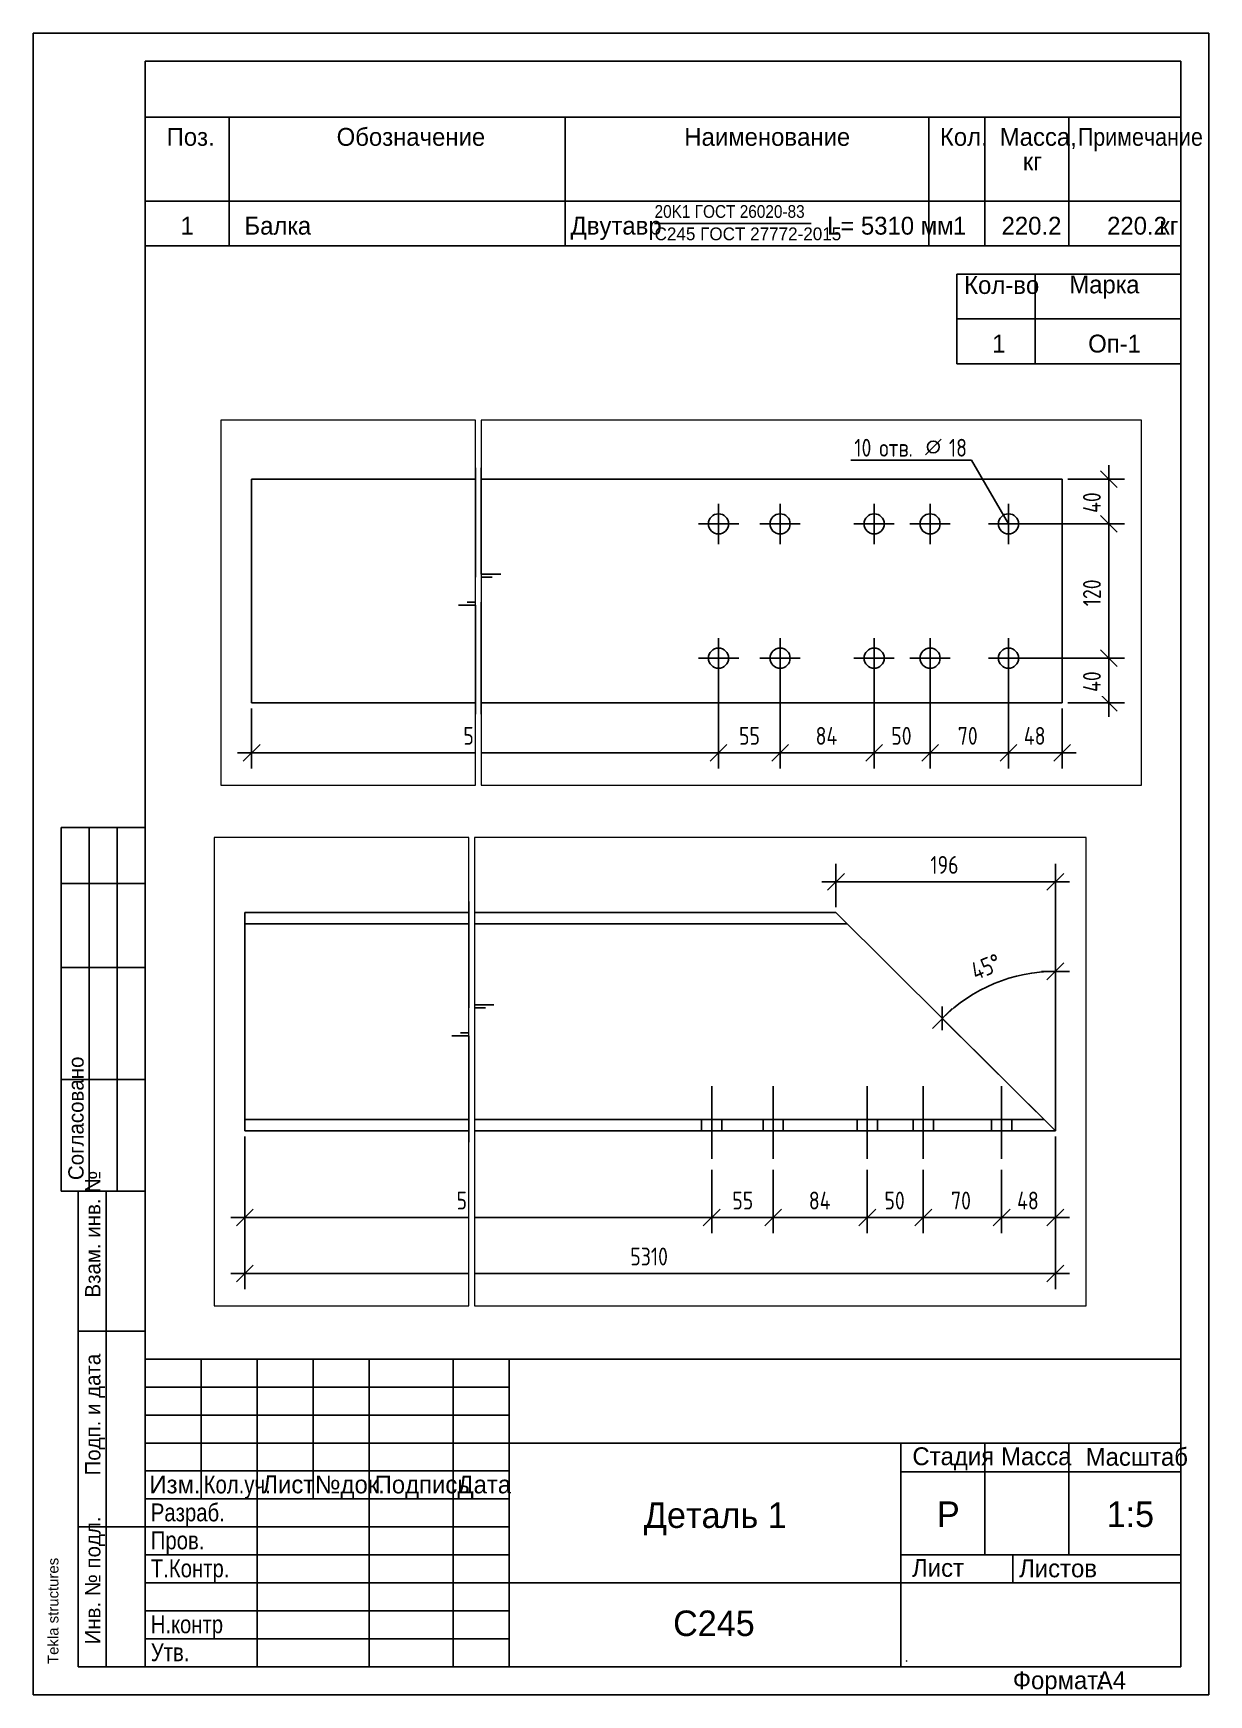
# Paper-space layout 'Layout1' of a CAD drawing. Header units: millimetres. Extents: x 0 to 210, y 0 to 297.
# The model-space entities are those that its viewports show. They can reach past a viewport. Long polylines and large blocks are cut down to what shows.
import ezdxf

# ---------------------------------------------------------------- set-up
doc = ezdxf.new("R2010")
doc.units = ezdxf.units.MM
for name, color, linetype in [('1', 7, 'Continuous'), ('11', 7, 'Continuous'), ('12', 7, 'Continuous'), ('17', 7, 'Continuous'), ('19', 7, 'Continuous'), ('20', 7, 'Continuous')]:
    doc.layers.add(name, color=color, linetype=linetype)
doc.layers.add('Viewport layer', color=7, linetype='Continuous', plot=False)
doc.styles.add('Arial', font='ARIAL.TTF', dxfattribs={"height": 0.2})
doc.styles.add('GOST type A', font='', dxfattribs={"height": 0.2})
doc.styles.add('GOST type A Tekla', font='TEKLA%20GOST%202.304-81%20TYPE%20A.TTF', dxfattribs={"height": 0.2})
doc.styles.get('GOST type A').set_extended_font_data('GOST type A')
picture_1 = doc.add_image_def('image1.png', size_in_pixel=(1, 1))

msp = doc.modelspace()

# ---------------------------------------------------------------- linework, layer by layer
at = {"layer": '1'}
for p, q in [((227.5, 361.5), (227.5, 266.5)), ((4818.5, 361.5), (4818.5, 269)), ((27.5, 156.5), (27.5, 351.5)), ((227.5, 351.5), (27.5, 351.5)), ((5141.5, 351.5), (4818.5, 351.5)), ((5337.5, 156.5), (5141.5, 351.5)), ((227.5, 341.5), (27.5, 341.5)), ((5151.6, 341.5), (4818.5, 341.5)), ((11419.7, 283.6), (11419.7, 186.1)), ((16010.8, 283.6), (16010.8, 188.6)), ((4836, 269), (220, 244)), ((4818.5, 269), (4836, 269)), ((11219.8, 273.6), (11419.8, 273.6)), ((11219.8, 73.6), (11219.8, 273.6)), ((16010.8, 273.6), (16529.8, 273.6)), ((16529.8, 73.6), (16529.8, 273.6)), ((4828.5, 266.5), (212.5, 241.5)), ((227.5, 266.5), (4828.5, 266.5)), ((212.5, 241.5), (227.5, 241.5)), ((220, 244), (4818.5, 244)), ((227.5, 241.5), (227.5, 146.5)), ((4818.5, 244), (4818.5, 146.5)), ((16020.7, 186.1), (11404.7, 161.1)), ((16028.3, 188.6), (11412.3, 163.6)), ((11419.7, 186.1), (16020.7, 186.1)), ((16010.8, 188.6), (16028.3, 188.6)), ((227.5, 166.5), (27.5, 166.5)), ((5327.4, 166.5), (4818.5, 166.5)), ((11412.3, 163.6), (16010.8, 163.6)), ((16010.8, 163.6), (16010.8, 63.6)), ((227.5, 156.5), (27.5, 156.5)), ((5337.5, 156.5), (4818.5, 156.5)), ((11404.7, 161.1), (11419.7, 161.1)), ((11419.7, 161.1), (11419.7, 63.6)), ((11219.8, 73.6), (11419.8, 73.6)), ((16010.8, 73.6), (16529.8, 73.6))]:
    msp.add_line(p, q, dxfattribs=at)
at = {"layer": '17'}
for p, q in [((16407.6, 295.4), (16421.6, 309.4)), ((16341.1, 290.7), (16448.7, 290.7)), ((16481.8, 233.6), (16448.7, 290.7))]:
    msp.add_line(p, q, dxfattribs=at)
msp.add_circle((16414.6, 302.4), 5.25, dxfattribs=at)
at = {"layer": '19'}
for p, q in [((5149, 386.5), (5134, 371.5)), ((5141.5, 356.5), (5141.5, 395)), ((5330, 371.5), (5345, 386.5)), ((5337.5, 161.5), (5337.5, 395)), ((5154, 379), (5129, 379)), ((5141.5, 379), (5134, 379)), ((5141.5, 379), (5337.5, 379)), ((5325, 379), (5350, 379)), ((5337.5, 379), (5345, 379)), ((5325, 299), (5350, 299)), ((5330, 291.5), (5345, 306.5)), ((5337.5, 299), (5337.5, 156.5)), ((16571.5, 286.1), (16571.5, 261.1)), ((5236.5, 267.6), (5236.5, 246.4)), ((16534.8, 273.6), (16585.5, 273.6)), ((16564, 281.1), (16579, 266.1)), ((16571.5, 233.6), (16571.5, 273.6)), ((5245.3, 265.9), (5227.7, 248.1)), ((5334, 160), (5236.5, 257)), ((5236.5, 257), (5337.5, 156.5)), ((16579, 226.1), (16564, 241.1)), ((16571.5, 221.1), (16571.5, 246.1)), ((16486.8, 233.6), (16585.5, 233.6)), ((27.5, 151.5), (27.5, 65)), ((27.5, 151.5), (27.5, 15)), ((5337.5, 151.5), (5337.5, 65)), ((5337.5, 151.5), (5337.5, 15)), ((5030.5, 121.5), (5030.5, 65)), ((5030.5, 121.5), (5030.5, 65)), ((5085.5, 121.5), (5085.5, 65)), ((5085.5, 121.5), (5085.5, 65)), ((5169.5, 121.5), (5169.5, 65)), ((5169.5, 121.5), (5169.5, 65)), ((5219.5, 121.5), (5219.5, 65)), ((5219.5, 121.5), (5219.5, 65)), ((5289.5, 121.5), (5289.5, 65)), ((5289.5, 121.5), (5289.5, 65)), ((16564, 121.1), (16579, 106.1)), ((16564, 121.1), (16579, 106.1)), ((16571.5, 126.1), (16571.5, 101.1)), ((16571.5, 126.1), (16571.5, 101.1)), ((16222.8, 108.6), (16222.8, 15)), ((16222.8, 108.6), (16222.8, 15)), ((16277.8, 108.6), (16277.8, 15)), ((16277.8, 108.6), (16277.8, 15)), ((16361.8, 108.6), (16361.8, 15)), ((16361.8, 108.6), (16361.8, 15)), ((16411.8, 108.6), (16411.8, 15)), ((16411.8, 108.6), (16411.8, 15)), ((16481.8, 108.6), (16481.8, 15)), ((16481.8, 108.6), (16481.8, 15)), ((16486.8, 113.6), (16585.5, 113.6)), ((16486.8, 113.6), (16585.5, 113.6)), ((16571.5, 113.6), (16571.5, 106.1)), ((16571.5, 73.6), (16571.5, 113.6)), ((40, 79), (15, 79)), ((35, 86.5), (20, 71.5)), ((27.5, 79), (20, 79)), ((27.5, 79), (5030.5, 79)), ((5018, 79), (5043, 79)), ((5018, 79), (5043, 79)), ((5023, 71.5), (5038, 86.5)), ((5023, 71.5), (5038, 86.5)), ((5030.5, 79), (5023, 79)), ((5030.5, 79), (5038, 79)), ((5030.5, 79), (5085.5, 79)), ((5098, 79), (5073, 79)), ((5098, 79), (5073, 79)), ((5093, 86.5), (5078, 71.5)), ((5093, 86.5), (5078, 71.5)), ((5085.5, 79), (5078, 79)), ((5085.5, 79), (5169.5, 79)), ((5085.5, 79), (5093, 79)), ((5157, 79), (5182, 79)), ((5157, 79), (5182, 79)), ((5162, 71.5), (5177, 86.5)), ((5162, 71.5), (5177, 86.5)), ((5169.5, 79), (5162, 79)), ((5169.5, 79), (5177, 79)), ((5169.5, 79), (5219.5, 79)), ((5232, 79), (5207, 79)), ((5232, 79), (5207, 79)), ((5227, 86.5), (5212, 71.5)), ((5227, 86.5), (5212, 71.5)), ((5219.5, 79), (5212, 79)), ((5219.5, 79), (5289.5, 79)), ((5219.5, 79), (5227, 79)), ((5277, 79), (5302, 79)), ((5282, 71.5), (5297, 86.5)), ((5289.5, 79), (5282, 79)), ((5289.5, 79), (5337.5, 79)), ((5350, 79), (5325, 79)), ((5345, 86.5), (5330, 71.5)), ((5337.5, 79), (5345, 79)), ((16579, 66.1), (16564, 81.1)), ((16571.5, 61.1), (16571.5, 86.1)), ((11219.8, 68.6), (11219.8, 15)), ((16529.8, 68.6), (16529.8, 15)), ((16534.8, 73.6), (16585.5, 73.6)), ((35, 36.5), (20, 21.5)), ((5330, 21.5), (5345, 36.5)), ((11227.3, 36.5), (11212.3, 21.5)), ((16215.3, 21.5), (16230.3, 36.5)), ((16215.3, 21.5), (16230.3, 36.5)), ((16285.3, 36.5), (16270.3, 21.5)), ((16285.3, 36.5), (16270.3, 21.5)), ((16354.3, 21.5), (16369.3, 36.5)), ((16354.3, 21.5), (16369.3, 36.5)), ((16419.3, 36.5), (16404.3, 21.5)), ((16474.3, 21.5), (16489.3, 36.5)), ((16537.3, 36.5), (16522.3, 21.5)), ((40, 29), (15, 29)), ((27.5, 29), (20, 29)), ((27.5, 29), (5337.5, 29)), ((5325, 29), (5350, 29)), ((5337.5, 29), (5345, 29)), ((11232.3, 29), (11207.3, 29)), ((11219.8, 29), (11212.3, 29)), ((11219.8, 29), (16222.8, 29)), ((16210.3, 29), (16235.3, 29)), ((16210.3, 29), (16235.3, 29)), ((16222.8, 29), (16215.3, 29)), ((16222.8, 29), (16230.3, 29)), ((16222.8, 29), (16277.8, 29)), ((16290.3, 29), (16265.3, 29)), ((16290.3, 29), (16265.3, 29)), ((16277.8, 29), (16270.3, 29)), ((16277.8, 29), (16361.8, 29)), ((16277.8, 29), (16285.3, 29)), ((16349.3, 29), (16374.3, 29)), ((16349.3, 29), (16374.3, 29)), ((16361.8, 29), (16354.3, 29)), ((16361.8, 29), (16369.3, 29)), ((16361.8, 29), (16411.8, 29)), ((16424.3, 29), (16399.3, 29)), ((16411.8, 29), (16419.3, 29)), ((16411.8, 29), (16481.8, 29)), ((16469.3, 29), (16494.3, 29)), ((16481.8, 29), (16474.3, 29)), ((16481.8, 29), (16529.8, 29)), ((16542.3, 29), (16517.3, 29)), ((16529.8, 29), (16537.3, 29))]:
    msp.add_line(p, q, dxfattribs=at)
msp.add_arc((5337.5, 156.5), 142.5, 90, 135.1465, dxfattribs=at)
at = {"layer": '20'}
for p, q in [((16222.8, 215.6), (16222.8, 251.6)), ((16277.8, 215.6), (16277.8, 251.6)), ((16361.8, 215.6), (16361.8, 251.6)), ((16411.8, 215.6), (16411.8, 251.6)), ((16481.8, 215.6), (16481.8, 251.6)), ((16204.8, 233.6), (16240.8, 233.6)), ((16259.8, 233.6), (16295.8, 233.6)), ((16343.8, 233.6), (16379.8, 233.6)), ((16393.8, 233.6), (16429.8, 233.6)), ((16463.8, 233.6), (16499.8, 233.6)), ((5030.5, 131.5), (5030.5, 196.5)), ((5030.5, 131.5), (5030.5, 196.5)), ((5085.5, 131.5), (5085.5, 196.5)), ((5085.5, 131.5), (5085.5, 196.5)), ((5169.5, 131.5), (5169.5, 196.5)), ((5169.5, 131.5), (5169.5, 196.5)), ((5219.5, 131.5), (5219.5, 196.5)), ((5219.5, 131.5), (5219.5, 196.5)), ((5289.5, 131.5), (5289.5, 196.5)), ((5289.5, 131.5), (5289.5, 196.5)), ((5021.5, 156.5), (5021.5, 166.5)), ((5021.5, 156.5), (5021.5, 166.5)), ((5039.5, 156.5), (5039.5, 166.5)), ((5039.5, 156.5), (5039.5, 166.5)), ((5076.5, 156.5), (5076.5, 166.5)), ((5076.5, 156.5), (5076.5, 166.5)), ((5094.5, 156.5), (5094.5, 166.5)), ((5094.5, 156.5), (5094.5, 166.5)), ((5160.5, 156.5), (5160.5, 166.5)), ((5160.5, 156.5), (5160.5, 166.5)), ((5178.5, 156.5), (5178.5, 166.5)), ((5178.5, 156.5), (5178.5, 166.5)), ((5210.5, 156.5), (5210.5, 166.5)), ((5210.5, 156.5), (5210.5, 166.5)), ((5228.5, 156.5), (5228.5, 166.5)), ((5228.5, 156.5), (5228.5, 166.5)), ((5280.5, 156.5), (5280.5, 166.5)), ((5280.5, 156.5), (5280.5, 166.5)), ((5298.5, 156.5), (5298.5, 166.5)), ((5298.5, 156.5), (5298.5, 166.5)), ((16222.8, 95.6), (16222.8, 131.6)), ((16277.8, 95.6), (16277.8, 131.6)), ((16361.8, 95.6), (16361.8, 131.6)), ((16411.8, 95.6), (16411.8, 131.6)), ((16481.8, 95.6), (16481.8, 131.6)), ((16204.8, 113.6), (16240.8, 113.6)), ((16259.8, 113.6), (16295.8, 113.6)), ((16343.8, 113.6), (16379.8, 113.6)), ((16393.8, 113.6), (16429.8, 113.6)), ((16463.8, 113.6), (16499.8, 113.6))]:
    msp.add_line(p, q, dxfattribs=at)
for centre in [(16222.8, 233.6), (16277.8, 233.6), (16361.8, 233.6), (16411.8, 233.6), (16481.8, 233.6), (16222.8, 113.6), (16277.8, 113.6), (16361.8, 113.6), (16411.8, 113.6), (16481.8, 113.6)]:
    msp.add_circle(centre, 9, dxfattribs=at)

# ---------------------------------------------------------------- texts
at = {"layer": '17', "style": 'GOST type A'}
for s, p in [('10', (16344.1, 293.7)), ('отв.', (16366.4, 293.7)), ('18', (16428.6, 293.7))]:
    msp.add_text(s, height=15.95, dxfattribs=at).set_placement(p)

# ---------------------------------------------------------------- next in the draw order: wipeouts: each hides what was drawn before it
for points in [[(5256.7, 382.8), (5256.7, 407.3), (5222.3, 407.3), (5222.3, 382.8)], [(5297.1, 299.7), (5287.7, 322.3), (5255.1, 308.8), (5264.5, 286.2)], [(16567.8, 267.4), (16543.3, 267.4), (16543.3, 239.9), (16567.8, 239.9)], [(4844.9, 82.7), (4844.9, 107.2), (213.1, 107.2), (213.1, 82.7)], [(5070.6, 82.7), (5070.6, 107.2), (5045.4, 107.2), (5045.4, 82.7)], [(5141.2, 82.7), (5141.2, 107.2), (5113.8, 107.2), (5113.8, 82.7)], [(5207.7, 82.7), (5207.7, 107.2), (5181.3, 107.2), (5181.3, 82.7)], [(5268.2, 82.7), (5268.2, 107.2), (5240.8, 107.2), (5240.8, 82.7)], [(5327.2, 82.7), (5327.2, 107.2), (5299.8, 107.2), (5299.8, 82.7)], [(4996.7, 32.8), (4996.7, 57.2), (4954.3, 57.2), (4954.3, 32.8)], [(16037.1, 32.8), (16037.1, 57.2), (11405.4, 57.2), (11405.4, 32.8)], [(16262.9, 32.8), (16262.9, 57.2), (16237.6, 57.2), (16237.6, 32.8)], [(16333.5, 32.8), (16333.5, 57.2), (16306, 57.2), (16306, 32.8)], [(16399.9, 32.8), (16399.9, 57.2), (16373.6, 57.2), (16373.6, 32.8)], [(16460.5, 32.8), (16460.5, 57.2), (16433, 57.2), (16433, 32.8)], [(16519.5, 32.8), (16519.5, 57.2), (16492, 57.2), (16492, 32.8)]]:
    msp.add_wipeout(points).dxf.layer = '19'

# ---------------------------------------------------------------- next in the draw order: linework, layer by layer
at = {"layer": '19'}
for p, q in [((16571.5, 273.6), (16571.5, 281.1)), ((16579, 226.1), (16564, 241.1)), ((16571.5, 221.1), (16571.5, 246.1)), ((16571.5, 233.6), (16571.5, 241.1)), ((16486.8, 233.6), (16585.5, 233.6)), ((16571.5, 233.6), (16571.5, 226.1)), ((16571.5, 113.6), (16571.5, 233.6)), ((5277, 79), (5302, 79)), ((5282, 71.5), (5297, 86.5)), ((5289.5, 79), (5297, 79)), ((16419.3, 36.5), (16404.3, 21.5)), ((16474.3, 21.5), (16489.3, 36.5)), ((16424.3, 29), (16399.3, 29)), ((16411.8, 29), (16404.3, 29)), ((16469.3, 29), (16494.3, 29)), ((16481.8, 29), (16489.3, 29))]:
    msp.add_line(p, q, dxfattribs=at)

# ---------------------------------------------------------------- next in the draw order: texts
at = {"layer": '19', "style": 'GOST type A'}
for s, p in [('196', (5225.8, 386.2)), ('5003', (216.6, 86.2)), ('55', (5048.9, 86.2)), ('84', (5117.3, 86.2)), ('50', (5184.8, 86.2)), ('70', (5244.3, 86.2)), ('48', (5303.3, 86.2)), ('5310', (4957.8, 36.2)), ('5003', (11408.9, 36.2)), ('55', (16241.1, 36.2)), ('84', (16309.5, 36.2)), ('50', (16377.1, 36.2)), ('70', (16436.5, 36.2)), ('48', (16495.5, 36.2))]:
    msp.add_text(s, height=15.95, dxfattribs=at).set_placement(p)
for s, rotation, p in [('45°', 22.5745, (5266.4, 290.7)), ('40', 90.0002, (16564.3, 243.4))]:
    msp.add_text(s, height=15.95, rotation=rotation, dxfattribs=at).set_placement(p)

# ---------------------------------------------------------------- next in the draw order: wipeouts: each hides what was drawn before it
for points in [[(16567.8, 190.8), (16543.3, 190.8), (16543.3, 156.5), (16567.8, 156.5)], [(16567.8, 107.4), (16543.3, 107.4), (16543.3, 79.9), (16567.8, 79.9)]]:
    msp.add_wipeout(points).dxf.layer = '19'

# ---------------------------------------------------------------- next in the draw order: linework, layer by layer
at = {"layer": '19'}
for p, q in [((16571.5, 113.6), (16571.5, 121.1)), ((16571.5, 73.6), (16571.5, 66.1))]:
    msp.add_line(p, q, dxfattribs=at)

# ---------------------------------------------------------------- next in the draw order: texts
at = {"layer": '19', "style": 'GOST type A'}
for s, p in [('120', (16564.3, 160)), ('40', (16564.3, 83.4))]:
    msp.add_text(s, height=15.95, rotation=90.0002, dxfattribs=at).set_placement(p)

psp = doc.layouts.get("Layout1")

# ---------------------------------------------------------------- linework, layer by layer
at = {"layer": '11'}
for p, q in [((210, 297), (0, 297)), ((0, 297), (0, 0)), ((210, 0), (210, 297)), ((205, 292), (20, 292)), ((20, 292), (20, 5)), ((205, 5), (205, 292)), ((20, 5), (205, 5)), ((0, 0), (210, 0))]:
    psp.add_line(p, q, dxfattribs=at)
at = {"layer": '12'}
for p, q in [((20, 282), (20, 267)), ((20, 282), (205, 282)), ((35, 282), (35, 267)), ((95, 282), (95, 267)), ((160, 282), (160, 267)), ((170, 282), (170, 267)), ((185, 282), (185, 267)), ((205, 282), (205, 267)), ((20, 267), (205, 267)), ((20, 267), (20, 259)), ((35, 267), (35, 259)), ((95, 267), (95, 259)), ((160, 267), (160, 259)), ((170, 267), (170, 259)), ((185, 267), (185, 259)), ((205, 267), (205, 259)), ((111, 263), (139, 263)), ((20, 259), (205, 259)), ((165, 245.93), (165, 253.93)), ((165, 253.93), (205, 253.93)), ((179, 245.93), (179, 253.93)), ((205, 245.93), (205, 253.93)), ((165, 245.93), (205, 245.93)), ((165, 237.93), (165, 245.93)), ((179, 237.93), (179, 245.93)), ((205, 237.93), (205, 245.93)), ((165, 237.93), (205, 237.93)), ((5, 90), (5, 155)), ((5, 155), (20, 155)), ((10, 90), (10, 155)), ((15, 90), (15, 155)), ((20, 155), (20, 5)), ((5, 145), (20, 145)), ((5, 130), (20, 130)), ((5, 110), (20, 110)), ((5, 90), (20, 90)), ((8, 90), (8, 5)), ((13, 90), (13, 5)), ((8, 65), (20, 65)), ((20, 5), (20, 60)), ((20, 60), (205, 60)), ((30, 60), (30, 35)), ((40, 60), (40, 5)), ((50, 60), (50, 35)), ((60, 60), (60, 5)), ((75, 60), (75, 5)), ((85, 60), (85, 5)), ((205, 60), (205, 5)), ((20, 55), (85, 55)), ((20, 50), (85, 50)), ((20, 45), (85, 45)), ((85, 45), (205, 45)), ((155, 45), (155, 5)), ((170, 45), (170, 25)), ((185, 45), (185, 25)), ((20, 40), (85, 40)), ((155, 39.87), (205, 39.87)), ((20, 35), (85, 35)), ((8, 30), (20, 30)), ((20, 30), (85, 30)), ((20, 25), (85, 25)), ((155, 25), (205, 25)), ((175, 25), (175, 20)), ((20, 20), (85, 20)), ((85, 20), (205, 20)), ((20, 15), (85, 15)), ((20, 10), (85, 10)), ((8, 5), (20, 5)), ((205, 5), (20, 5))]:
    psp.add_line(p, q, dxfattribs=at)

# ---------------------------------------------------------------- texts
at = {"layer": '11', "style": 'Arial'}
psp.add_text('Tekla structures', height=1.9102, rotation=90, dxfattribs=at).set_placement((4.5, 5.5))
at = {"layer": '12', "style": 'GOST type A Tekla'}
for s, height, p in [('Поз.', 3.192, (23.83, 276.88)), ('Обозначение', 3.192, (54.2, 276.88)), ('Наименование', 3.192, (116.31, 276.88)), ('Кол.', 3.192, (161.97, 276.88)), ('Масса, ', 3.192, (172.67, 276.88)), ('кг', 3.192, (176.78, 272.5)), ('1', 3.19, (26.31, 261)), ('Балка', 3.192, (37.73, 261)), ('Двутавр', 3.192, (96, 261)), ('C245 ГОСТ 27772-2015', 2.28, (111, 260)), ('L= 5310 мм', 3.192, (141.81, 261)), ('1', 3.19, (164.31, 261)), ('220.2', 3.192, (172.99, 261)), ('220.2', 3.192, (191.84, 261)), ('кг', 3.192, (201.17, 261)), ('Кол-во', 3.192, (166.3, 250.4)), ('Марка', 3.192, (185.08, 250.5)), ('1', 3.19, (171.31, 239.93)), ('Оп-1', 3.192, (188.46, 239.93)), ('Стадия', 3.192, (157.06, 41.04)), ('Масса', 3.192, (172.9, 41.03)), ('Масштаб', 3.192, (188.02, 40.94)), ('Изм.', 3.192, (20.75, 36)), ('Лист', 3.192, (40.93, 36.01)), ('№док.', 3.192, (50.32, 36)), ('Подпись', 3.192, (60.99, 36)), ('Дата', 3.192, (75.78, 36)), ('Деталь 1', 4.56, (109.08, 29.82)), ('Р', 4.56, (161.45, 30)), ('1:5', 4.56, (191.75, 30)), ('Лист', 3.192, (157, 21.09)), ('Листов', 3.192, (176.12, 21)), ('C245', 4.56, (114.31, 10.5)), ('Формат:', 3.192, (175, 1)), ('A4', 3.192, (190, 1))]:
    psp.add_text(s, height=height, dxfattribs=at).set_placement(p)
for s, height, width, p in [('Примечание', 3.192, 0.9, (186.6, 276.88)), ('20K1 ГОСТ 26020-83', 2.28, 0.9, (111, 264)), ('Кол.уч.', 3.192, 0.85, (30.45, 36)), ('Разраб.', 3.192, 0.85, (21, 31)), ('Пров.', 3.192, 0.85, (21, 26)), ('Т.Контр.', 3.192, 0.85, (21, 21)), ('Н.контр', 3.192, 0.85, (21, 11)), ('Утв.', 3.192, 0.85, (21, 6))]:
    psp.add_text(s, height=height, dxfattribs=dict(at, width=width)).set_placement(p)
for s, p in [('Согласовано', (9, 92)), ('Взам. инв. №', (12, 71)), ('Подп. и дата', (12, 39.2)), ('Инв. № подл.', (12, 9))]:
    psp.add_text(s, height=2.736, rotation=90, dxfattribs=at).set_placement(p)

# ---------------------------------------------------------------- pictures from other files: only their frames are drawn
at = {"layer": '12'}
image = psp.add_image(picture_1, insert=(156, 6), size_in_units=(0.0455, 0.0455), dxfattribs=at)
image.dxf.flags = 7

# ---------------------------------------------------------------- viewports
at = {"layer": 'Viewport layer'}
for center, size, view_height, status, view_target_point in [((56.26, 195.19), (45.5, 65.236), 326.18, 3, (11306.01, 163.09)), ((55.05, 111.38), (45.5, 83.75), 418.75, 5, (113.75, 209.38)), ((133.45, 111.38), (109.3, 83.75), 418.75, 4, (5091.75, 209.38))]:
    psp.add_viewport(center=center, size=size, view_center_point=(0, 0), view_height=view_height, status=status, dxfattribs=dict(at, view_target_point=view_target_point))
at = {"layer": 'Viewport layer', "view_target_point": (16305.63, 163.09)}
psp.add_viewport(center=(138.99, 195.19), size=(117.95, 65.2361), view_center_point=(0, 0), view_height=326.1803, dxfattribs=at)

doc.saveas('drawing.dxf')
